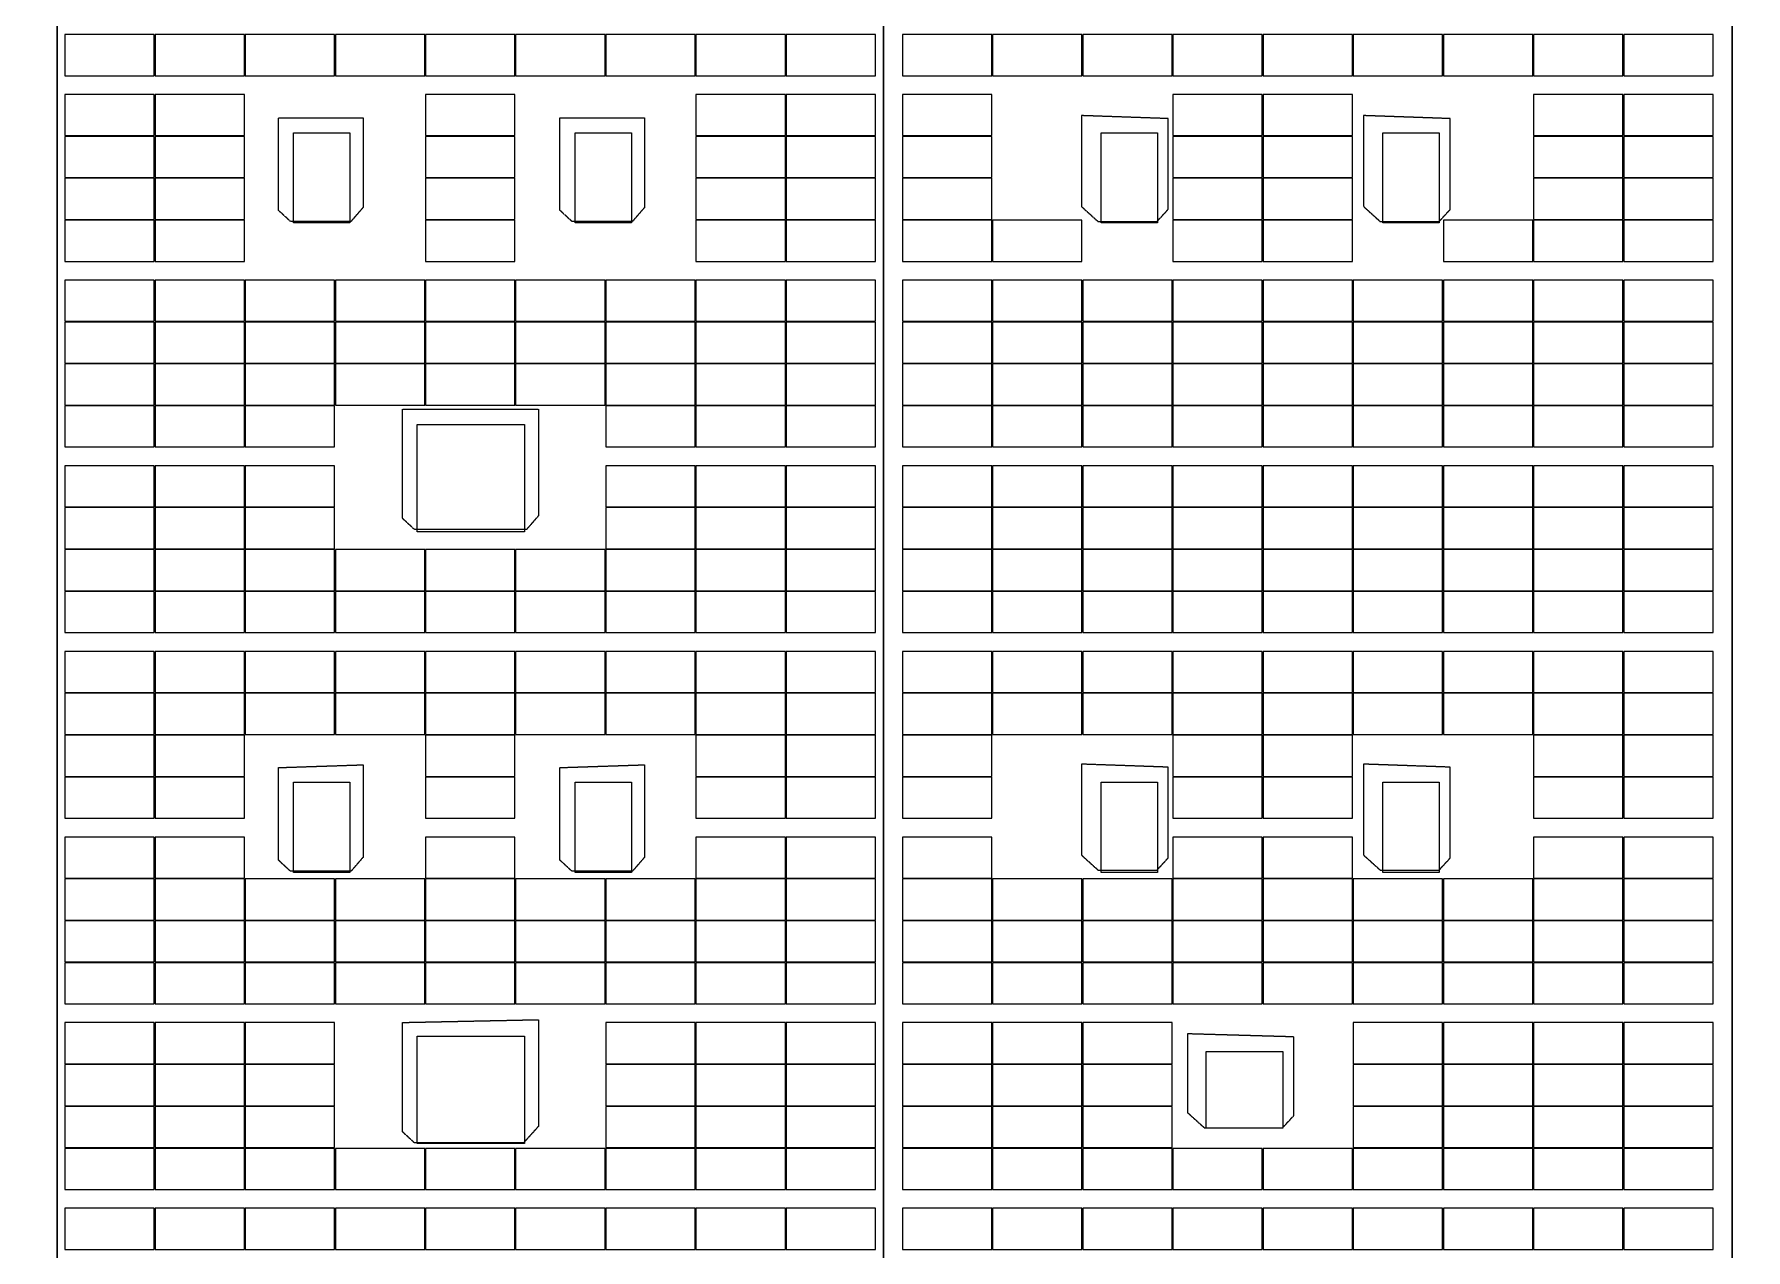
# Model space of a CAD drawing. Header units: millimetres. Extents: x -330863 to 383137, y -246038 to 314990.
# Drawn here: x -46005 to -436, y -93253 to -60877 of the extents above; entities that cross this region are included whole.
import ezdxf

# ---------------------------------------------------------------- set-up
doc = ezdxf.new("R2010")
doc.units = ezdxf.units.MM
doc.linetypes.add('DASHED', pattern=[1.524, 1.27, -0.254])
doc.linetypes.add('HIDDEN', pattern=[0.375, 0.25, -0.125])
doc.layers.add('X消防车道', color=6, linetype='HIDDEN', lineweight=18)
for name, color, linetype in [('屋脊线', 7, 'ByLayer'), ('组件', 7, 'ByLayer'), ('阴影', 8, 'DASHED'), ('障碍物', 7, 'ByLayer')]:
    doc.layers.add(name, color=color, linetype=linetype)

# ---------------------------------------------------------------- blocks, each defined once
blk = doc.blocks.new('*U6')
at = {"layer": '屋脊线', "color": 30}
for p, q in [((-45396, -129651, 10100), (-45400, 145849, 10100)), ((-23396, -129651, 8900), (-23400, 145849, 8900)), ((-796, -129651, 10100), (-800, 145849, 10100))]:
    blk.add_line(p, q, dxfattribs=at)
at = {"flags": 1}
for tag in ['unit_id', 'unit_name']:
    blk.add_attdef(tag, (0, 0), '', height=2.5, dxfattribs=at)
blk = doc.blocks.new('*U133')
at = {"layer": '障碍物', "color": 1}
blk.add_polyline3d([(-39100, -63501, 10), (-37600, -63501, 10), (-37600, -65901, 10), (-39100, -65901, 10)], close=True, dxfattribs=at)
at = {"flags": 1}
for tag in ['height', 'shape']:
    blk.add_attdef(tag, (0, 0), '', height=2.5, dxfattribs=at)
blk = doc.blocks.new('*U134')
at = {"layer": '障碍物', "color": 1}
blk.add_polyline3d([(-31600, -63501, 10), (-30100, -63501, 10), (-30100, -65901, 10), (-31600, -65901, 10)], close=True, dxfattribs=at)
at = {"flags": 1}
for tag in ['height', 'shape']:
    blk.add_attdef(tag, (0, 0), '', height=2.5, dxfattribs=at)
blk = doc.blocks.new('*U135')
at = {"layer": '障碍物', "color": 1}
blk.add_polyline3d([(-39100, -80801, 10), (-37600, -80801, 10), (-37600, -83201, 10), (-39100, -83201, 10)], close=True, dxfattribs=at)
at = {"flags": 1}
for tag in ['height', 'shape']:
    blk.add_attdef(tag, (0, 0), '', height=2.5, dxfattribs=at)
blk = doc.blocks.new('*U136')
at = {"layer": '障碍物', "color": 1}
blk.add_polyline3d([(-31600, -80801, 10), (-30100, -80801, 10), (-30100, -83201, 10), (-31600, -83201, 10)], close=True, dxfattribs=at)
at = {"flags": 1}
for tag in ['height', 'shape']:
    blk.add_attdef(tag, (0, 0), '', height=2.5, dxfattribs=at)
blk = doc.blocks.new('*U152')
at = {"layer": '障碍物', "color": 1}
blk.add_polyline3d([(-35810, -71271, 10), (-32950, -71271, 10), (-32950, -74132, 10), (-35810, -74132, 10)], close=True, dxfattribs=at)
at = {"flags": 1}
for tag in ['height', 'shape']:
    blk.add_attdef(tag, (0, 0), '', height=2.5, dxfattribs=at)
blk = doc.blocks.new('*U153')
at = {"layer": '障碍物', "color": 1}
blk.add_polyline3d([(-35810, -87561, 10), (-32950, -87561, 10), (-32950, -90422, 10), (-35810, -90422, 10)], close=True, dxfattribs=at)
at = {"flags": 1}
for tag in ['height', 'shape']:
    blk.add_attdef(tag, (0, 0), '', height=2.5, dxfattribs=at)
blk = doc.blocks.new('*U204')
at = {"layer": '障碍物', "color": 1}
blk.add_polyline3d([(-17600, -63501, 10), (-16100, -63501, 10), (-16100, -65901, 10), (-17600, -65901, 10)], close=True, dxfattribs=at)
at = {"flags": 1}
for tag in ['height', 'shape']:
    blk.add_attdef(tag, (0, 0), '', height=2.5, dxfattribs=at)
blk = doc.blocks.new('*U205')
at = {"layer": '障碍物', "color": 1}
blk.add_polyline3d([(-10100, -63501, 10), (-8600, -63501, 10), (-8600, -65901, 10), (-10100, -65901, 10)], close=True, dxfattribs=at)
at = {"flags": 1}
for tag in ['height', 'shape']:
    blk.add_attdef(tag, (0, 0), '', height=2.5, dxfattribs=at)
blk = doc.blocks.new('*U208')
at = {"layer": '障碍物', "color": 1}
blk.add_polyline3d([(-17600, -80801, 10), (-16100, -80801, 10), (-16100, -83201, 10), (-17600, -83201, 10)], close=True, dxfattribs=at)
at = {"flags": 1}
for tag in ['height', 'shape']:
    blk.add_attdef(tag, (0, 0), '', height=2.5, dxfattribs=at)
blk = doc.blocks.new('*U209')
at = {"layer": '障碍物', "color": 1}
blk.add_polyline3d([(-10100, -80801, 10), (-8600, -80801, 10), (-8600, -83201, 10), (-10100, -83201, 10)], close=True, dxfattribs=at)
at = {"flags": 1}
for tag in ['height', 'shape']:
    blk.add_attdef(tag, (0, 0), '', height=2.5, dxfattribs=at)
blk = doc.blocks.new('*U228')
at = {"layer": '障碍物', "color": 1}
blk.add_polyline3d([(-14801, -87970, 10), (-12758, -87970, 10), (-12758, -90013, 10), (-14801, -90013, 10)], close=True, dxfattribs=at)
at = {"flags": 1}
for tag in ['height', 'shape']:
    blk.add_attdef(tag, (0, 0), '', height=2.5, dxfattribs=at)
blk = doc.blocks.new('*U13')
at = {"layer": '组件', "color": 0}
blk.add_polyline3d([(0, 0, 0), (0, -109.6, 0), (238.1, -109.6, 12.6), (238.1, 0, 12.6)], close=True, dxfattribs=at)
at = {"flags": 1}
for tag in ['mounting-hole-spacing1', 'mounting-hole-spacing2', 'module-material', 'vmpo', 'voco', 'silicon-material', 'panel-length', 'panel-width', 'panel-height', 'userid', 'theme', 'note', 'name', 'pmax', 'company-name', 'id', 'impo', 'isco']:
    blk.add_attdef(tag, (0, 0), '', height=2.5, dxfattribs=at)
blk = doc.blocks.new('*U11')
at = {"layer": '组件', "color": 0}
blk.add_polyline3d([(0, 0, 0), (0, 109.6, 0), (-238, 109.6, 13), (-238, 0, 13)], close=True, dxfattribs=at)
at = {"flags": 1}
for tag in ['mounting-hole-spacing1', 'mounting-hole-spacing2', 'module-material', 'vmpo', 'voco', 'silicon-material', 'panel-length', 'panel-width', 'panel-height', 'userid', 'theme', 'note', 'name', 'pmax', 'company-name', 'id', 'impo', 'isco']:
    blk.add_attdef(tag, (0, 0), '', height=2.5, dxfattribs=at)

msp = doc.modelspace()

# ---------------------------------------------------------------- hatches: boundary and pattern name
at = {"layer": 'X消防车道'}
h = msp.add_hatch(dxfattribs=at)
h.set_pattern_fill('DOTS', color=8, scale=1000, angle=-31.487838)
h.set_pattern_definition([(328.51216202, (-1970228605.7, -2547630934.4), (1506.0502845, 939.1527315), [0, -1587.5])])
h.paths.add_polyline_path([(-93210.319, -143669.982, 0.388696348), (-80260.509, -155528.75), (-29868.25, -155528.75, 0.072993423), (-27282.119, -155149.186), (-24812.542, -154408.313, -0.072993423), (-22226.411, -154028.75), (83399.933, -154028.75, -0.414215405), (92400, -163028.739), (92400.012, -173021.711), (96400.012, -173176.258), (96400, -163028.734, 0.414220327), (83399.684, -150028.75), (-22813.487, -150028.75, 0.072993423), (-25399.617, -150408.313), (-27869.195, -151149.186, -0.072993423), (-30455.326, -151528.75), (-80260.509, -151528.75, -0.388697685), (-89225.766, -143318.792), (-114666.763, 145381.208, -0.440198268), (-105701.506, 155171.25), (85999.681, 155171.25, -0.414210993), (94999.681, 146171.329, -0.141448111), (96999.681, 153099.453, 0.257670399), (85999.52, 159171.25), (-105701.603, 159171.25, 0.440196051), (-118651.322, 145030.079)])

# ---------------------------------------------------------------- linework, layer by layer
at = {"layer": '屋脊线', "color": 2, "elevation": 10100}
for points in [[(-45399.713, 145848.75), (-45395.512, -129651.243)], [(-799.713, 145848.75), (-795.512, -129651.247)]]:
    msp.add_lwpolyline(points, dxfattribs=at)
at = {"layer": '屋脊线', "color": 30, "elevation": 8900}
msp.add_lwpolyline([(-23399.713, 145848.75), (-23395.512, -129651.245)], dxfattribs=at)
at = {"layer": '阴影', "linetype": 'DASHED'}
for points in [[(-37571.27, -65863.721, 9674.17), (-39182.898, -65863.765, 9762.077), (-39505.227, -65565.376, 9779.658), (-39505.266, -63103.618, 9779.658), (-37248.984, -63103.55, 9656.588), (-37248.95, -65490.718, 9656.588), (-37571.27, -65863.721, 9674.17)], [(-30077.192, -65863.525, 9265.402), (-31688.821, -65863.56, 9353.309), (-32011.15, -65565.176, 9370.891), (-32011.189, -63103.408, 9370.891), (-29754.907, -63103.354, 9247.82), (-29754.873, -65490.522, 9247.82), (-30077.192, -65863.525, 9265.402)], [(-15818.708, -65546.919, 9303.36), (-15818.745, -63125.347, 9303.36), (-18124.27, -63044.658, 9180.942), (-18124.233, -65466.23, 9180.942), (-17677.997, -65869.819, 9204.636), (-16116.19, -65869.8, 9287.564), (-15818.708, -65546.919, 9303.36)], [(-8307.163, -65546.826, 9702.203), (-8307.2, -63125.254, 9702.203), (-10612.726, -63044.565, 9579.786), (-10612.689, -65466.138, 9579.786), (-10166.451, -65869.727, 9603.48), (-8604.645, -65869.702, 9686.407), (-8307.163, -65546.826, 9702.203)], [(-32897.417, -74069.482, 9419.24), (-35878.936, -74069.565, 9581.867), (-36201.265, -73771.182, 9599.449), (-36201.309, -70861.816, 9599.449), (-32575.142, -70861.719, 9401.658), (-32575.098, -73696.484, 9401.658), (-32897.417, -74069.482, 9419.24)], [(-37571.006, -83170.674, 9674.17), (-39182.634, -83170.723, 9762.077), (-39504.963, -82872.344, 9779.658), (-39505.002, -80410.571, 9779.658), (-37248.721, -80335.908, 9656.588), (-37248.687, -82797.676, 9656.588), (-37571.006, -83170.674, 9674.17)], [(-30076.929, -83170.479, 9265.402), (-31688.557, -83170.518, 9353.309), (-32010.886, -82872.129, 9370.891), (-32010.925, -80410.361, 9370.891), (-29754.644, -80335.708, 9247.82), (-29754.609, -82797.48, 9247.82), (-30076.929, -83170.479, 9265.402)], [(-15818.445, -82820.811, 9303.36), (-15818.481, -80399.238, 9303.36), (-18124.006, -80318.55, 9180.942), (-18123.97, -82740.127, 9180.942), (-17677.733, -83143.711, 9204.636), (-16115.927, -83143.691, 9287.564), (-15818.445, -82820.811, 9303.36)], [(-8306.899, -82820.713, 9702.203), (-8306.937, -80399.141, 9702.203), (-10612.462, -80318.457, 9579.786), (-10612.426, -82740.029, 9579.786), (-10166.188, -83143.613, 9603.48), (-8604.382, -83143.594, 9686.407), (-8306.899, -82820.713, 9702.203)], [(-32977.751, -90406.641, 9423.635), (-35878.687, -90406.738, 9581.867), (-36201.016, -90108.35, 9599.449), (-36201.06, -87198.984, 9599.449), (-32574.893, -87124.297, 9401.658), (-32574.849, -89959.053, 9401.658), (-32977.751, -90406.641, 9423.635)], [(-12471.613, -89681.885, 9481.062), (-12471.646, -87583.193, 9481.062), (-15297.772, -87502.51, 9331.002), (-15297.739, -89601.211, 9331.002), (-14851.503, -90004.795, 9354.696), (-12769.094, -90004.766, 9465.267), (-12471.613, -89681.885, 9481.062)]]:
    msp.add_polyline3d(points, close=True, dxfattribs=at)
at = {"layer": '障碍物', "color": 4, "elevation": 10300}
for points in [[(-39099.973, -63501.25), (-37599.973, -63501.25), (-37599.973, -65901.25), (-39099.973, -65901.25)], [(-31599.973, -63501.25), (-30099.973, -63501.25), (-30099.973, -65901.25), (-31599.973, -65901.25)], [(-17599.972, -63501.255), (-16099.973, -63501.255), (-16099.973, -65901.255), (-17599.972, -65901.255)], [(-10099.972, -63501.255), (-8599.973, -63501.255), (-8599.973, -65901.255), (-10099.972, -65901.255)], [(-39099.973, -80801.258), (-37599.973, -80801.258), (-37599.973, -83201.258), (-39099.973, -83201.258)], [(-31599.973, -80801.258), (-30099.973, -80801.258), (-30099.973, -83201.258), (-31599.973, -83201.258)], [(-17599.973, -80801.263), (-16099.973, -80801.263), (-16099.973, -83201.263), (-17599.973, -83201.263)], [(-10099.973, -80801.263), (-8599.973, -80801.263), (-8599.973, -83201.264), (-10099.973, -83201.264)]]:
    msp.add_lwpolyline(points, close=True, dxfattribs=at)
at = {"layer": '障碍物', "elevation": 10300}
for points in [[(-35810.114, -71270.996), (-32949.606, -71270.996), (-32949.606, -74131.504), (-35810.114, -74131.504)], [(-35810.114, -87560.996), (-32949.606, -87560.996), (-32949.606, -90421.504), (-35810.114, -90421.504)], [(-14801.485, -87969.64), (-12758.265, -87969.64), (-12758.265, -90012.86), (-14801.485, -90012.86)]]:
    msp.add_lwpolyline(points, close=True, dxfattribs=at)

# ---------------------------------------------------------------- block references
at = {"layer": '屋脊线'}
msp.add_blockref('*U6', (0, 0), dxfattribs=at)
at = {"layer": '组件', "color": 5, "xscale": 10, "yscale": 10, "zscale": 10}
for name, p in [('*U11', (-42809.113, -61983.25, 10058.956)), ('*U11', (-40408.677, -61983.25, 9928.023)), ('*U11', (-38008.24, -61983.25, 9797.09)), ('*U11', (-35607.803, -61983.25, 9666.157)), ('*U11', (-33207.367, -61983.25, 9535.225)), ('*U11', (-30806.93, -61983.25, 9404.292)), ('*U11', (-28406.494, -61983.25, 9273.359)), ('*U11', (-26006.057, -61983.25, 9142.426)), ('*U11', (-23605.621, -61983.25, 9011.493)), ('*U13', (-22890.39, -60887.25, 9026.879)), ('*U13', (-20489.774, -60887.25, 9154.345)), ('*U13', (-18089.157, -60887.25, 9281.812)), ('*U13', (-15688.54, -60887.25, 9409.278)), ('*U13', (-13287.923, -60887.25, 9536.745)), ('*U13', (-10887.306, -60887.25, 9664.211)), ('*U13', (-8486.689, -60887.25, 9791.677)), ('*U13', (-6086.072, -60887.25, 9919.144)), ('*U13', (-3685.455, -60887.25, 10046.61)), ('*U11', (-42809.113, -63579.25, 10058.96)), ('*U11', (-40408.677, -63579.25, 9928.027)), ('*U11', (-33207.367, -63579.25, 9535.229)), ('*U11', (-26006.057, -63579.25, 9142.43)), ('*U11', (-23605.621, -63579.25, 9011.497)), ('*U13', (-22890.39, -62483.25, 9026.875)), ('*U13', (-15688.54, -62483.25, 9409.274)), ('*U13', (-13287.923, -62483.25, 9536.741)), ('*U13', (-6086.072, -62483.25, 9919.14)), ('*U13', (-3685.455, -62483.25, 10046.606)), ('*U11', (-42809.113, -64695.25, 10058.96)), ('*U11', (-40408.677, -64695.25, 9928.027)), ('*U11', (-33207.367, -64695.25, 9535.229)), ('*U11', (-26006.057, -64695.25, 9142.43)), ('*U11', (-23605.621, -64695.25, 9011.497)), ('*U13', (-22890.39, -63599.25, 9026.875)), ('*U13', (-15688.54, -63599.25, 9409.274)), ('*U13', (-13287.923, -63599.25, 9536.741)), ('*U13', (-6086.072, -63599.25, 9919.14)), ('*U13', (-3685.455, -63599.25, 10046.606)), ('*U11', (-42809.113, -65811.25, 10058.96)), ('*U11', (-40408.677, -65811.25, 9928.027)), ('*U11', (-33207.367, -65811.25, 9535.229)), ('*U11', (-26006.057, -65811.25, 9142.43)), ('*U11', (-23605.621, -65811.25, 9011.497)), ('*U13', (-22890.39, -64715.25, 9026.875)), ('*U13', (-15688.54, -64715.25, 9409.274)), ('*U13', (-13287.923, -64715.25, 9536.741)), ('*U13', (-6086.072, -64715.25, 9919.14)), ('*U13', (-3685.455, -64715.25, 10046.606)), ('*U11', (-42809.113, -66927.25, 10058.96)), ('*U11', (-40408.677, -66927.25, 9928.027)), ('*U11', (-33207.367, -66927.25, 9535.229)), ('*U11', (-26006.057, -66927.25, 9142.43)), ('*U11', (-23605.621, -66927.25, 9011.497)), ('*U13', (-22890.39, -65831.25, 9026.875)), ('*U13', (-20489.774, -65831.25, 9154.341)), ('*U13', (-15688.54, -65831.25, 9409.274)), ('*U13', (-13287.923, -65831.25, 9536.741)), ('*U13', (-8486.689, -65831.25, 9791.673)), ('*U13', (-6086.072, -65831.25, 9919.14)), ('*U13', (-3685.455, -65831.25, 10046.606)), ('*U11', (-42809.113, -68523.25, 10058.964)), ('*U11', (-40408.677, -68523.25, 9928.032)), ('*U11', (-38008.24, -68523.25, 9797.099)), ('*U11', (-35607.803, -68523.25, 9666.166)), ('*U11', (-33207.367, -68523.25, 9535.233)), ('*U11', (-30806.93, -68523.25, 9404.3)), ('*U11', (-28406.494, -68523.25, 9273.367)), ('*U11', (-26006.057, -68523.25, 9142.434)), ('*U11', (-23605.621, -68523.25, 9011.501)), ('*U13', (-22890.39, -67427.25, 9026.871)), ('*U13', (-20489.774, -67427.25, 9154.337)), ('*U13', (-18089.157, -67427.25, 9281.804)), ('*U13', (-15688.54, -67427.25, 9409.27)), ('*U13', (-13287.923, -67427.25, 9536.737)), ('*U13', (-10887.306, -67427.25, 9664.203)), ('*U13', (-8486.689, -67427.25, 9791.669)), ('*U13', (-6086.072, -67427.25, 9919.136)), ('*U13', (-3685.455, -67427.25, 10046.602)), ('*U11', (-42809.113, -69639.25, 10058.964)), ('*U11', (-40408.677, -69639.25, 9928.032)), ('*U11', (-38008.24, -69639.25, 9797.099)), ('*U11', (-35607.803, -69639.25, 9666.166)), ('*U11', (-33207.367, -69639.25, 9535.233)), ('*U11', (-30806.93, -69639.25, 9404.3)), ('*U11', (-28406.494, -69639.25, 9273.367)), ('*U11', (-26006.057, -69639.25, 9142.434)), ('*U11', (-23605.621, -69639.25, 9011.501)), ('*U13', (-22890.39, -68543.25, 9026.871)), ('*U13', (-20489.774, -68543.25, 9154.337)), ('*U13', (-18089.157, -68543.25, 9281.804)), ('*U13', (-15688.54, -68543.25, 9409.27)), ('*U13', (-13287.923, -68543.25, 9536.737)), ('*U13', (-10887.306, -68543.25, 9664.203)), ('*U13', (-8486.689, -68543.25, 9791.669)), ('*U13', (-6086.072, -68543.25, 9919.136)), ('*U13', (-3685.455, -68543.25, 10046.602)), ('*U11', (-42809.113, -70755.25, 10058.964)), ('*U11', (-40408.677, -70755.25, 9928.032)), ('*U11', (-38008.24, -70755.25, 9797.099)), ('*U11', (-35607.803, -70755.25, 9666.166)), ('*U11', (-33207.367, -70755.25, 9535.233)), ('*U11', (-30806.93, -70755.25, 9404.3)), ('*U11', (-28406.494, -70755.25, 9273.367)), ('*U11', (-26006.057, -70755.25, 9142.434)), ('*U11', (-23605.621, -70755.25, 9011.501)), ('*U13', (-22890.39, -69659.25, 9026.871)), ('*U13', (-20489.774, -69659.25, 9154.337)), ('*U13', (-18089.157, -69659.25, 9281.804)), ('*U13', (-15688.54, -69659.25, 9409.27)), ('*U13', (-13287.923, -69659.25, 9536.737)), ('*U13', (-10887.306, -69659.25, 9664.203)), ('*U13', (-8486.689, -69659.25, 9791.669)), ('*U13', (-6086.072, -69659.25, 9919.136)), ('*U13', (-3685.455, -69659.25, 10046.602)), ('*U11', (-42809.113, -71871.25, 10058.964)), ('*U11', (-40408.677, -71871.25, 9928.032)), ('*U11', (-38008.24, -71871.25, 9797.099)), ('*U11', (-28406.494, -71871.25, 9273.367)), ('*U11', (-26006.057, -71871.25, 9142.434)), ('*U11', (-23605.621, -71871.25, 9011.501)), ('*U13', (-22890.39, -70775.25, 9026.871)), ('*U13', (-20489.774, -70775.25, 9154.337)), ('*U13', (-18089.157, -70775.25, 9281.804)), ('*U13', (-15688.54, -70775.25, 9409.27)), ('*U13', (-13287.923, -70775.25, 9536.737)), ('*U13', (-10887.306, -70775.25, 9664.203)), ('*U13', (-8486.689, -70775.25, 9791.669)), ('*U13', (-6086.072, -70775.25, 9919.136)), ('*U13', (-3685.455, -70775.25, 10046.602)), ('*U11', (-42809.113, -73467.25, 10058.969)), ('*U11', (-40408.677, -73467.25, 9928.036)), ('*U11', (-38008.24, -73467.25, 9797.103)), ('*U11', (-28406.494, -73467.25, 9273.371)), ('*U11', (-26006.057, -73467.25, 9142.438)), ('*U11', (-23605.621, -73467.25, 9011.505)), ('*U13', (-22890.39, -72371.25, 9026.867)), ('*U13', (-20489.774, -72371.25, 9154.333)), ('*U13', (-18089.157, -72371.25, 9281.8)), ('*U13', (-15688.54, -72371.25, 9409.266)), ('*U13', (-13287.923, -72371.25, 9536.733)), ('*U13', (-10887.306, -72371.25, 9664.199)), ('*U13', (-8486.689, -72371.25, 9791.665)), ('*U13', (-6086.072, -72371.25, 9919.132)), ('*U13', (-3685.455, -72371.25, 10046.598)), ('*U11', (-42809.113, -74583.25, 10058.969)), ('*U11', (-40408.677, -74583.25, 9928.036)), ('*U11', (-38008.24, -74583.25, 9797.103)), ('*U11', (-28406.494, -74583.25, 9273.371)), ('*U11', (-26006.057, -74583.25, 9142.438)), ('*U11', (-23605.621, -74583.25, 9011.505)), ('*U13', (-22890.39, -73487.25, 9026.867)), ('*U13', (-20489.774, -73487.25, 9154.333)), ('*U13', (-18089.157, -73487.25, 9281.8)), ('*U13', (-15688.54, -73487.25, 9409.266)), ('*U13', (-13287.923, -73487.25, 9536.733)), ('*U13', (-10887.306, -73487.25, 9664.199)), ('*U13', (-8486.689, -73487.25, 9791.665)), ('*U13', (-6086.072, -73487.25, 9919.132)), ('*U13', (-3685.455, -73487.25, 10046.598)), ('*U11', (-42809.113, -75699.25, 10058.969)), ('*U11', (-40408.677, -75699.25, 9928.036)), ('*U11', (-38008.24, -75699.25, 9797.103)), ('*U11', (-35607.803, -75699.25, 9666.17)), ('*U11', (-33207.367, -75699.25, 9535.237)), ('*U11', (-30806.93, -75699.25, 9404.304)), ('*U11', (-28406.494, -75699.25, 9273.371)), ('*U11', (-26006.057, -75699.25, 9142.438)), ('*U11', (-23605.621, -75699.25, 9011.505)), ('*U13', (-22890.39, -74603.25, 9026.867)), ('*U13', (-20489.774, -74603.25, 9154.333)), ('*U13', (-18089.157, -74603.25, 9281.8)), ('*U13', (-15688.54, -74603.25, 9409.266)), ('*U13', (-13287.923, -74603.25, 9536.733)), ('*U13', (-10887.306, -74603.25, 9664.199)), ('*U13', (-8486.689, -74603.25, 9791.665)), ('*U13', (-6086.072, -74603.25, 9919.132)), ('*U13', (-3685.455, -74603.25, 10046.598)), ('*U11', (-42809.113, -76815.25, 10058.969)), ('*U11', (-40408.677, -76815.25, 9928.036)), ('*U11', (-38008.24, -76815.25, 9797.103)), ('*U11', (-35607.803, -76815.25, 9666.17)), ('*U11', (-33207.367, -76815.25, 9535.237)), ('*U11', (-30806.93, -76815.25, 9404.304)), ('*U11', (-28406.494, -76815.25, 9273.371)), ('*U11', (-26006.057, -76815.25, 9142.438)), ('*U11', (-23605.621, -76815.25, 9011.505)), ('*U13', (-22890.39, -75719.25, 9026.867)), ('*U13', (-20489.774, -75719.25, 9154.333)), ('*U13', (-18089.157, -75719.25, 9281.8)), ('*U13', (-15688.54, -75719.25, 9409.266)), ('*U13', (-13287.923, -75719.25, 9536.733)), ('*U13', (-10887.306, -75719.25, 9664.199)), ('*U13', (-8486.689, -75719.25, 9791.665)), ('*U13', (-6086.072, -75719.25, 9919.132)), ('*U13', (-3685.455, -75719.25, 10046.598)), ('*U11', (-42809.113, -78411.25, 10058.973)), ('*U11', (-40408.677, -78411.25, 9928.04)), ('*U11', (-38008.24, -78411.25, 9797.107)), ('*U11', (-35607.803, -78411.25, 9666.174)), ('*U11', (-33207.367, -78411.25, 9535.241)), ('*U11', (-30806.93, -78411.25, 9404.308)), ('*U11', (-28406.494, -78411.25, 9273.375)), ('*U11', (-26006.057, -78411.25, 9142.442)), ('*U11', (-23605.621, -78411.25, 9011.509)), ('*U13', (-22890.39, -77315.25, 9026.863)), ('*U13', (-20489.774, -77315.25, 9154.329)), ('*U13', (-18089.157, -77315.25, 9281.796)), ('*U13', (-15688.54, -77315.25, 9409.262)), ('*U13', (-13287.923, -77315.25, 9536.729)), ('*U13', (-10887.306, -77315.25, 9664.195)), ('*U13', (-8486.689, -77315.25, 9791.661)), ('*U13', (-6086.072, -77315.25, 9919.128)), ('*U13', (-3685.455, -77315.25, 10046.594)), ('*U11', (-42809.113, -79527.25, 10058.973)), ('*U11', (-40408.677, -79527.25, 9928.04)), ('*U11', (-38008.24, -79527.25, 9797.107)), ('*U11', (-35607.803, -79527.25, 9666.174)), ('*U11', (-33207.367, -79527.25, 9535.241)), ('*U11', (-30806.93, -79527.25, 9404.308)), ('*U11', (-28406.494, -79527.25, 9273.375)), ('*U11', (-26006.057, -79527.25, 9142.442)), ('*U11', (-23605.621, -79527.25, 9011.509)), ('*U13', (-22890.39, -78431.25, 9026.863)), ('*U13', (-20489.774, -78431.25, 9154.329)), ('*U13', (-18089.157, -78431.25, 9281.796)), ('*U13', (-15688.54, -78431.25, 9409.262)), ('*U13', (-13287.923, -78431.25, 9536.729)), ('*U13', (-10887.306, -78431.25, 9664.195)), ('*U13', (-8486.689, -78431.25, 9791.661)), ('*U13', (-6086.072, -78431.25, 9919.128)), ('*U13', (-3685.455, -78431.25, 10046.594)), ('*U11', (-42809.113, -80643.25, 10058.973)), ('*U11', (-40408.677, -80643.25, 9928.04)), ('*U11', (-33207.367, -80643.25, 9535.241)), ('*U11', (-26006.057, -80643.25, 9142.442)), ('*U11', (-23605.621, -80643.25, 9011.509)), ('*U13', (-22890.39, -79547.25, 9026.863)), ('*U13', (-15688.54, -79547.25, 9409.262)), ('*U13', (-13287.923, -79547.25, 9536.729)), ('*U13', (-6086.072, -79547.25, 9919.128)), ('*U13', (-3685.455, -79547.25, 10046.594)), ('*U11', (-42809.113, -81759.25, 10058.973)), ('*U11', (-40408.677, -81759.25, 9928.04)), ('*U11', (-33207.367, -81759.25, 9535.241)), ('*U11', (-26006.057, -81759.25, 9142.442)), ('*U11', (-23605.621, -81759.25, 9011.509)), ('*U13', (-22890.39, -80663.25, 9026.863)), ('*U13', (-15688.54, -80663.25, 9409.262)), ('*U13', (-13287.923, -80663.25, 9536.729)), ('*U13', (-6086.072, -80663.25, 9919.128)), ('*U13', (-3685.455, -80663.25, 10046.594)), ('*U11', (-42809.113, -83355.25, 10058.977)), ('*U11', (-40408.677, -83355.25, 9928.044)), ('*U11', (-33207.367, -83355.25, 9535.245)), ('*U11', (-26006.057, -83355.25, 9142.446)), ('*U11', (-23605.621, -83355.25, 9011.514)), ('*U13', (-22890.39, -82259.25, 9026.859)), ('*U13', (-15688.54, -82259.25, 9409.258)), ('*U13', (-13287.923, -82259.25, 9536.725)), ('*U13', (-6086.072, -82259.25, 9919.124)), ('*U13', (-3685.455, -82259.25, 10046.59)), ('*U11', (-42809.113, -84471.25, 10058.977)), ('*U11', (-40408.677, -84471.25, 9928.044)), ('*U11', (-38008.24, -84471.25, 9797.111)), ('*U11', (-35607.803, -84471.25, 9666.178)), ('*U11', (-33207.367, -84471.25, 9535.245)), ('*U11', (-30806.93, -84471.25, 9404.312)), ('*U11', (-28406.494, -84471.25, 9273.379)), ('*U11', (-26006.057, -84471.25, 9142.446)), ('*U11', (-23605.621, -84471.25, 9011.514)), ('*U13', (-22890.39, -83375.25, 9026.859)), ('*U13', (-20489.774, -83375.25, 9154.325)), ('*U13', (-18089.157, -83375.25, 9281.792)), ('*U13', (-15688.54, -83375.25, 9409.258)), ('*U13', (-13287.923, -83375.25, 9536.725)), ('*U13', (-10887.306, -83375.25, 9664.191)), ('*U13', (-8486.689, -83375.25, 9791.657)), ('*U13', (-6086.072, -83375.25, 9919.124)), ('*U13', (-3685.455, -83375.25, 10046.59)), ('*U11', (-42809.113, -85587.25, 10058.977)), ('*U11', (-40408.677, -85587.25, 9928.044)), ('*U11', (-38008.24, -85587.25, 9797.111)), ('*U11', (-35607.803, -85587.25, 9666.178)), ('*U11', (-33207.367, -85587.25, 9535.245)), ('*U11', (-30806.93, -85587.25, 9404.312)), ('*U11', (-28406.494, -85587.25, 9273.379)), ('*U11', (-26006.057, -85587.25, 9142.446)), ('*U11', (-23605.621, -85587.25, 9011.514)), ('*U13', (-22890.39, -84491.25, 9026.859)), ('*U13', (-20489.774, -84491.25, 9154.325)), ('*U13', (-18089.157, -84491.25, 9281.792)), ('*U13', (-15688.54, -84491.25, 9409.258)), ('*U13', (-13287.923, -84491.25, 9536.725)), ('*U13', (-10887.306, -84491.25, 9664.191)), ('*U13', (-8486.689, -84491.25, 9791.657)), ('*U13', (-6086.072, -84491.25, 9919.124)), ('*U13', (-3685.455, -84491.25, 10046.59)), ('*U11', (-42809.113, -86703.25, 10058.977)), ('*U11', (-40408.677, -86703.25, 9928.044)), ('*U11', (-38008.24, -86703.25, 9797.111)), ('*U11', (-35607.803, -86703.25, 9666.178)), ('*U11', (-33207.367, -86703.25, 9535.245)), ('*U11', (-30806.93, -86703.25, 9404.312)), ('*U11', (-28406.494, -86703.25, 9273.379)), ('*U11', (-26006.057, -86703.25, 9142.446)), ('*U11', (-23605.621, -86703.25, 9011.514)), ('*U13', (-22890.39, -85607.25, 9026.859)), ('*U13', (-20489.774, -85607.25, 9154.325)), ('*U13', (-18089.157, -85607.25, 9281.792)), ('*U13', (-15688.54, -85607.25, 9409.258)), ('*U13', (-13287.923, -85607.25, 9536.725)), ('*U13', (-10887.306, -85607.25, 9664.191)), ('*U13', (-8486.689, -85607.25, 9791.657)), ('*U13', (-6086.072, -85607.25, 9919.124)), ('*U13', (-3685.455, -85607.25, 10046.59)), ('*U11', (-42809.113, -88299.25, 10058.981)), ('*U11', (-40408.677, -88299.25, 9928.048)), ('*U11', (-38008.24, -88299.25, 9797.115)), ('*U11', (-28406.494, -88299.25, 9273.383)), ('*U11', (-26006.057, -88299.25, 9142.451)), ('*U11', (-23605.621, -88299.25, 9011.518)), ('*U13', (-22890.39, -87203.25, 9026.855)), ('*U13', (-20489.774, -87203.25, 9154.321)), ('*U13', (-18089.157, -87203.25, 9281.788)), ('*U13', (-10887.306, -87203.25, 9664.187)), ('*U13', (-8486.689, -87203.25, 9791.653)), ('*U13', (-6086.072, -87203.25, 9919.12)), ('*U13', (-3685.455, -87203.25, 10046.586)), ('*U11', (-42809.113, -89415.25, 10058.981)), ('*U11', (-40408.677, -89415.25, 9928.048)), ('*U11', (-38008.24, -89415.25, 9797.115)), ('*U11', (-28406.494, -89415.25, 9273.383)), ('*U11', (-26006.057, -89415.25, 9142.451)), ('*U11', (-23605.621, -89415.25, 9011.518)), ('*U13', (-22890.39, -88319.25, 9026.855)), ('*U13', (-20489.774, -88319.25, 9154.321)), ('*U13', (-18089.157, -88319.25, 9281.788)), ('*U13', (-10887.306, -88319.25, 9664.187)), ('*U13', (-8486.689, -88319.25, 9791.653)), ('*U13', (-6086.072, -88319.25, 9919.12)), ('*U13', (-3685.455, -88319.25, 10046.586)), ('*U11', (-42809.113, -90531.25, 10058.981)), ('*U11', (-40408.677, -90531.25, 9928.048)), ('*U11', (-38008.24, -90531.25, 9797.115)), ('*U11', (-28406.494, -90531.25, 9273.383)), ('*U11', (-26006.057, -90531.25, 9142.451)), ('*U11', (-23605.621, -90531.25, 9011.518)), ('*U13', (-22890.39, -89435.25, 9026.855)), ('*U13', (-20489.774, -89435.25, 9154.321)), ('*U13', (-18089.157, -89435.25, 9281.788)), ('*U13', (-10887.306, -89435.25, 9664.187)), ('*U13', (-8486.689, -89435.25, 9791.653)), ('*U13', (-6086.072, -89435.25, 9919.12)), ('*U13', (-3685.455, -89435.25, 10046.586)), ('*U11', (-42809.113, -91647.25, 10058.981)), ('*U11', (-40408.677, -91647.25, 9928.048)), ('*U11', (-38008.24, -91647.25, 9797.115)), ('*U11', (-35607.803, -91647.25, 9666.182)), ('*U11', (-33207.367, -91647.25, 9535.249)), ('*U11', (-30806.93, -91647.25, 9404.316)), ('*U11', (-28406.494, -91647.25, 9273.383)), ('*U11', (-26006.057, -91647.25, 9142.451)), ('*U11', (-23605.621, -91647.25, 9011.518)), ('*U13', (-22890.39, -90551.25, 9026.855)), ('*U13', (-20489.774, -90551.25, 9154.321)), ('*U13', (-18089.157, -90551.25, 9281.788)), ('*U13', (-15688.54, -90551.25, 9409.254)), ('*U13', (-13287.923, -90551.25, 9536.721)), ('*U13', (-10887.306, -90551.25, 9664.187)), ('*U13', (-8486.689, -90551.25, 9791.653)), ('*U13', (-6086.072, -90551.25, 9919.12)), ('*U13', (-3685.455, -90551.25, 10046.586)), ('*U11', (-42809.113, -93243.25, 10058.985)), ('*U11', (-40408.677, -93243.25, 9928.052)), ('*U11', (-38008.24, -93243.25, 9797.119)), ('*U11', (-35607.803, -93243.25, 9666.186)), ('*U11', (-33207.367, -93243.25, 9535.253)), ('*U11', (-30806.93, -93243.25, 9404.32)), ('*U11', (-28406.494, -93243.25, 9273.388)), ('*U11', (-26006.057, -93243.25, 9142.455)), ('*U11', (-23605.621, -93243.25, 9011.522)), ('*U13', (-22890.39, -92147.25, 9026.851)), ('*U13', (-20489.774, -92147.25, 9154.317)), ('*U13', (-18089.157, -92147.25, 9281.784)), ('*U13', (-15688.54, -92147.25, 9409.25)), ('*U13', (-13287.923, -92147.25, 9536.717)), ('*U13', (-10887.306, -92147.25, 9664.183)), ('*U13', (-8486.689, -92147.25, 9791.649)), ('*U13', (-6086.072, -92147.25, 9919.116)), ('*U13', (-3685.455, -92147.25, 10046.582))]:
    msp.add_blockref(name, p, dxfattribs=at)
at = {"layer": '障碍物'}
for name in ['*U133', '*U134', '*U204', '*U205', '*U152', '*U135', '*U136', '*U208', '*U209', '*U153', '*U228']:
    msp.add_blockref(name, (0, 0), dxfattribs=at)

doc.saveas('drawing.dxf')
